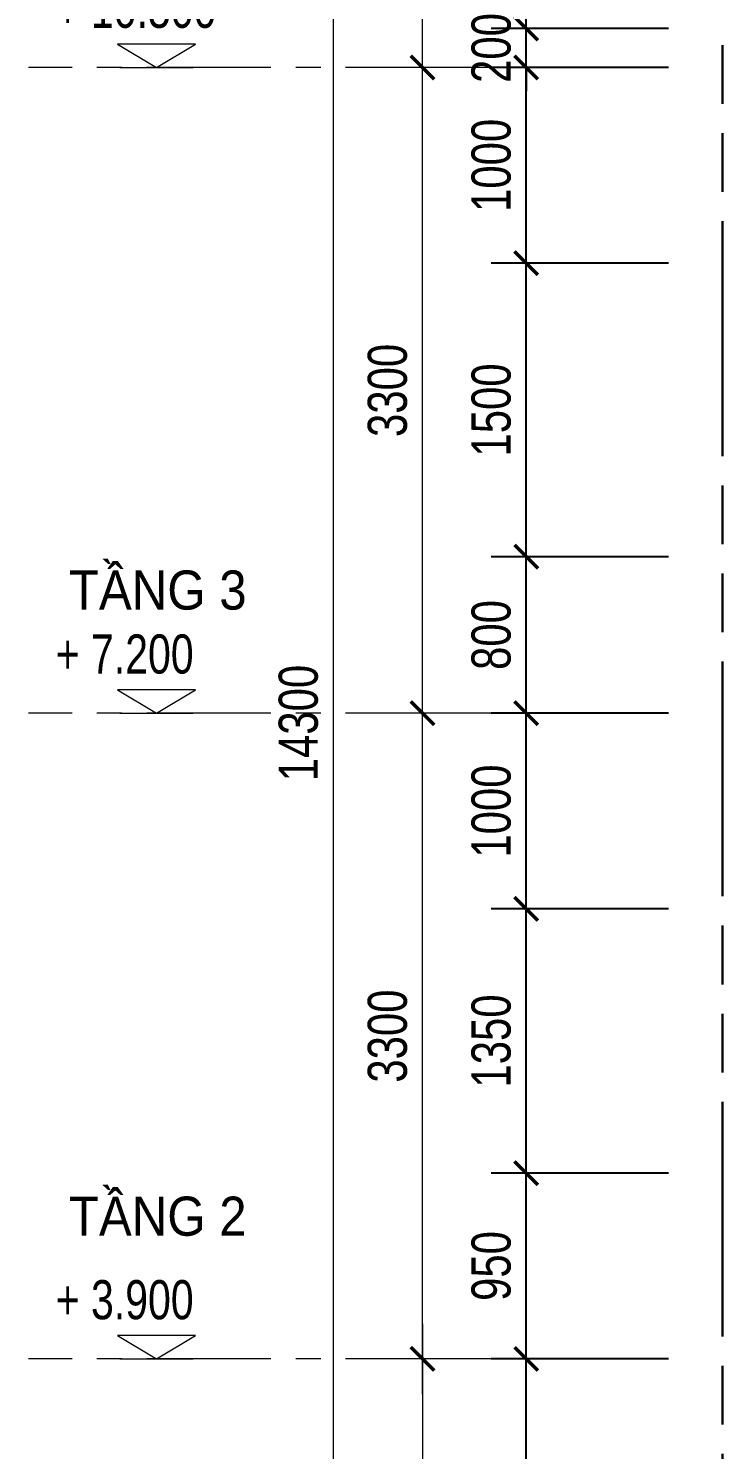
# Model space of a CAD drawing. Header units: millimetres. Extents: x -78046 to 260989, y -99288 to 158505.
# Drawn here: x 201544 to 205090, y -63445 to -56182 of the extents above; entities that cross this region are included whole.
import ezdxf

# ---------------------------------------------------------------- set-up
doc = ezdxf.new("R2010")
doc.units = ezdxf.units.MM
doc.header["$LTSCALE"] = 100
doc.header["$PDMODE"] = 98
doc.linetypes.add('ACAD_ISO09W100', pattern=[45, 24, -3, 6, -3, 6, -3])
doc.linetypes.add('CENTER', pattern=[50.8, 31.75, -6.35, 6.35, -6.35])
doc.layers.get('Defpoints').update_dxf_attribs({"lineweight": 13})
for name, color, linetype, lineweight in [('-CENTER', 143, 'CENTER', 13), ('-DIM', 9, 'Continuous', 13), ('-DOOR', 137, 'Continuous', 9), ('-KH', 143, 'Continuous', 13), ('-TEXT', 7, 'Continuous', 15), ('ranh gioi lo dat', 240, 'ACAD_ISO09W100', 30)]:
    doc.layers.add(name, color=color, linetype=linetype, lineweight=lineweight)
doc.styles.add('1', font='arial.ttf')
doc.styles.add('AVANH', font='VHAVAN_2.TTF', dxfattribs={"width": 0.8})
doc.styles.add('X-5M-DH-TUM1$0$AVANTH', font='arial.ttf', dxfattribs={"width": 0.9})
doc.dimstyles.new('C_100A3', dxfattribs={"dimscale": 100, "dimtxt": 2.5, "dimasz": 1.2, "dimexe": 1.8, "dimexo": 0, "dimgap": 0.75, "dimtad": 1, "dimdec": 0, "dimzin": 0, "dimdsep": 46, "dimtxsty": 'AVANH', "dimblk": 'ARCHTICK', "dimcen": 0, "dimdle": 1.8, "dimclrd": 256, "dimclre": 256, "dimclrt": 7, "dimadec": 0, "dimazin": 0, "dimtfac": 0.0001, "dimtdec": 0, "dimtix": 1, "dimtmove": 2, "dimatfit": 3, "dimldrblk": 'ARCHTICK', "dimfxl": 1.8, "dimtolj": 1, "dimtzin": 0, "dimarcsym": 0})

# ---------------------------------------------------------------- blocks, each defined once
blk = doc.blocks.new('_ARCHTICK')
at = {"const_width": 0.15}
blk.add_lwpolyline([(-0.5, -0.5), (0.5, 0.5)], dxfattribs=at)
blk = doc.blocks.new('*D87')
at = {"layer": '-DIM', "lineweight": -2, "transparency": 16777216}
for p, q in [((-1874.2, 4280), (-1874.2, 20)), ((-1119.9, 4100), (-2054.2, 4100)), ((-1119.9, 200), (-2054.2, 200))]:
    blk.add_line(p, q, dxfattribs=at)
at = {"layer": 'Defpoints', "color": 0, "transparency": 16777216}
for p in [(-1119.9, 4100), (-1874.2, 200), (-1119.9, 200)]:
    blk.add_point(p, dxfattribs=at)
at = {"layer": '-DIM', "lineweight": -2, "transparency": 16777216, "xscale": 120, "yscale": 120, "zscale": 120}
for p, rotation in [((-1874.2, 4100), 90), ((-1874.2, 200), 270)]:
    blk.add_blockref('_ARCHTICK', p, dxfattribs=dict(at, rotation=rotation))
at = {"layer": '-DIM', "color": 7, "transparency": 16777216, "insert": (-2052.7, 2150), "char_height": 200, "attachment_point": 5, "rotation": 90, "style": 'AVANH'}
blk.add_mtext('\\A1;3900', dxfattribs=at)
blk = doc.blocks.new('*D88')
at = {"layer": '-DIM', "lineweight": -2, "transparency": 16777216}
for p, q in [((-1874.2, 3920), (-1874.2, 7580)), ((-1119.9, 7400), (-2054.2, 7400)), ((-1119.9, 4100), (-2054.2, 4100))]:
    blk.add_line(p, q, dxfattribs=at)
at = {"layer": 'Defpoints', "color": 0, "transparency": 16777216}
for p in [(-1874.2, 7400), (-1119.9, 7400), (-1119.9, 4100)]:
    blk.add_point(p, dxfattribs=at)
at = {"layer": '-DIM', "lineweight": -2, "transparency": 16777216, "xscale": 120, "yscale": 120, "zscale": 120}
for p, rotation in [((-1874.2, 7400), 90), ((-1874.2, 4100), 270)]:
    blk.add_blockref('_ARCHTICK', p, dxfattribs=dict(at, rotation=rotation))
at = {"layer": '-DIM', "color": 7, "transparency": 16777216, "insert": (-2052.7, 5750), "char_height": 200, "attachment_point": 5, "rotation": 90, "style": 'AVANH'}
blk.add_mtext('\\A1;3300', dxfattribs=at)
blk = doc.blocks.new('*D89')
at = {"layer": '-DIM', "lineweight": -2, "transparency": 16777216}
for p, q in [((-1874.2, 7220), (-1874.2, 10880)), ((-1119.9, 10700), (-2054.2, 10700)), ((-1119.9, 7400), (-2054.2, 7400))]:
    blk.add_line(p, q, dxfattribs=at)
at = {"layer": 'Defpoints', "color": 0, "transparency": 16777216}
for p in [(-1874.2, 10700), (-1119.9, 10700), (-1119.9, 7400)]:
    blk.add_point(p, dxfattribs=at)
at = {"layer": '-DIM', "lineweight": -2, "transparency": 16777216, "xscale": 120, "yscale": 120, "zscale": 120}
for p, rotation in [((-1874.2, 10700), 90), ((-1874.2, 7400), 270)]:
    blk.add_blockref('_ARCHTICK', p, dxfattribs=dict(at, rotation=rotation))
at = {"layer": '-DIM', "color": 7, "transparency": 16777216, "insert": (-2052.7, 9050), "char_height": 200, "attachment_point": 5, "rotation": 90, "style": 'AVANH'}
blk.add_mtext('\\A1;3300', dxfattribs=at)
blk = doc.blocks.new('*D90')
at = {"layer": '-DIM', "lineweight": -2, "transparency": 16777216}
for p, q in [((-1874.2, 10520), (-1874.2, 14680)), ((-1119.9, 14500), (-2054.2, 14500)), ((-1119.9, 10700), (-2054.2, 10700))]:
    blk.add_line(p, q, dxfattribs=at)
at = {"layer": 'Defpoints', "color": 0, "transparency": 16777216}
for p in [(-1874.2, 14500), (-1119.9, 14500), (-1119.9, 10700)]:
    blk.add_point(p, dxfattribs=at)
at = {"layer": '-DIM', "lineweight": -2, "transparency": 16777216, "xscale": 120, "yscale": 120, "zscale": 120}
for p, rotation in [((-1874.2, 14500), 90), ((-1874.2, 10700), 270)]:
    blk.add_blockref('_ARCHTICK', p, dxfattribs=dict(at, rotation=rotation))
at = {"layer": '-DIM', "color": 7, "transparency": 16777216, "insert": (-2052.7, 12600), "char_height": 200, "attachment_point": 5, "rotation": 90, "style": 'AVANH'}
blk.add_mtext('\\A1;3800', dxfattribs=at)
blk = doc.blocks.new('*D92')
at = {"layer": '-DIM', "lineweight": -2, "transparency": 16777216}
for p, q in [((-2329.5, 20), (-2329.5, 14680)), ((-1119.9, 14500), (-2509.5, 14500)), ((-1119.9, 200), (-2509.5, 200))]:
    blk.add_line(p, q, dxfattribs=at)
at = {"layer": 'Defpoints', "color": 0, "transparency": 16777216}
for p in [(-2329.5, 14500), (-1119.9, 14500), (-1119.9, 200)]:
    blk.add_point(p, dxfattribs=at)
at = {"layer": '-DIM', "lineweight": -2, "transparency": 16777216, "xscale": 120, "yscale": 120, "zscale": 120}
for p, rotation in [((-2329.5, 14500), 90), ((-2329.5, 200), 270)]:
    blk.add_blockref('_ARCHTICK', p, dxfattribs=dict(at, rotation=rotation))
at = {"layer": '-DIM', "color": 7, "transparency": 16777216, "insert": (-2507.9, 7350), "char_height": 200, "attachment_point": 5, "rotation": 90, "style": 'AVANH'}
blk.add_mtext('\\A1;14300', dxfattribs=at)
blk = doc.blocks.new('cot')
at = {"layer": '-KH'}
blk.add_line((116899.3, -109063.7), (117274.3, -109063.7), dxfattribs=at)
blk.add_lwpolyline([(117285.6, -108943.7), (116888, -108943.7), (117086.8, -109063.7)], close=True, dxfattribs=at)
blk.add_solid([(117086.8, -109063.7), (117086.8, -108943.7), (117285.6, -108943.7), (117086.8, -109063.7)], dxfattribs=at)
blk = doc.blocks.new('*D539')
at = {"layer": '-DIM', "lineweight": -2, "transparency": 16777216}
for p, q in [((204087.3, -64861.6), (204087.3, -62801.6)), ((204815, -62981.6), (203907.3, -62981.6)), ((204815, -64681.6), (203907.3, -64681.6))]:
    blk.add_line(p, q, dxfattribs=at)
at = {"layer": 'Defpoints', "color": 0, "transparency": 16777216}
for p in [(204087.3, -62981.6), (204815, -62981.6), (204815, -64681.6)]:
    blk.add_point(p, dxfattribs=at)
at = {"layer": '-DIM', "lineweight": -2, "transparency": 16777216, "xscale": 120, "yscale": 120, "zscale": 120}
for p, rotation in [((204087.3, -62981.6), 90), ((204087.3, -64681.6), 270)]:
    blk.add_blockref('_ARCHTICK', p, dxfattribs=dict(at, rotation=rotation))
at = {"layer": '-DIM', "color": 7, "transparency": 16777216, "insert": (203908.9, -63831.6), "char_height": 200, "attachment_point": 5, "rotation": 90, "style": 'AVANH'}
blk.add_mtext('\\A1;1700', dxfattribs=at)
blk = doc.blocks.new('*D540')
at = {"layer": '-DIM', "lineweight": -2, "transparency": 16777216}
for p, q in [((204087.3, -63161.6), (204087.3, -61851.7)), ((204815, -62031.7), (203907.3, -62031.7)), ((204815, -62981.6), (203907.3, -62981.6))]:
    blk.add_line(p, q, dxfattribs=at)
at = {"layer": 'Defpoints', "color": 0, "transparency": 16777216}
for p in [(204087.3, -62031.7), (204815, -62031.7), (204815, -62981.6)]:
    blk.add_point(p, dxfattribs=at)
at = {"layer": '-DIM', "lineweight": -2, "transparency": 16777216, "xscale": 120, "yscale": 120, "zscale": 120}
for p, rotation in [((204087.3, -62031.7), 90), ((204087.3, -62981.6), 270)]:
    blk.add_blockref('_ARCHTICK', p, dxfattribs=dict(at, rotation=rotation))
at = {"layer": '-DIM', "color": 7, "transparency": 16777216, "insert": (203908.9, -62506.6), "char_height": 200, "attachment_point": 5, "rotation": 90, "style": 'AVANH'}
blk.add_mtext('\\A1;950', dxfattribs=at)
blk = doc.blocks.new('*D541')
at = {"layer": '-DIM', "lineweight": -2, "transparency": 16777216}
for p, q in [((204087.3, -62211.7), (204087.3, -60501.6)), ((204815, -60681.6), (203907.3, -60681.6)), ((204815, -62031.7), (203907.3, -62031.7))]:
    blk.add_line(p, q, dxfattribs=at)
at = {"layer": 'Defpoints', "color": 0, "transparency": 16777216}
for p in [(204087.3, -60681.6), (204815, -60681.6), (204815, -62031.7)]:
    blk.add_point(p, dxfattribs=at)
at = {"layer": '-DIM', "lineweight": -2, "transparency": 16777216, "xscale": 120, "yscale": 120, "zscale": 120}
for p, rotation in [((204087.3, -60681.6), 90), ((204087.3, -62031.7), 270)]:
    blk.add_blockref('_ARCHTICK', p, dxfattribs=dict(at, rotation=rotation))
at = {"layer": '-DIM', "color": 7, "transparency": 16777216, "insert": (203908.9, -61356.6), "char_height": 200, "attachment_point": 5, "rotation": 90, "style": 'AVANH'}
blk.add_mtext('\\A1;1350', dxfattribs=at)
blk = doc.blocks.new('*D542')
at = {"layer": '-DIM', "lineweight": -2, "transparency": 16777216}
for p, q in [((204087.3, -60861.6), (204087.3, -59501.6)), ((204815, -59681.6), (203907.3, -59681.6)), ((204815, -60681.6), (203907.3, -60681.6))]:
    blk.add_line(p, q, dxfattribs=at)
at = {"layer": 'Defpoints', "color": 0, "transparency": 16777216}
for p in [(204087.3, -59681.6), (204815, -59681.6), (204815, -60681.6)]:
    blk.add_point(p, dxfattribs=at)
at = {"layer": '-DIM', "lineweight": -2, "transparency": 16777216, "xscale": 120, "yscale": 120, "zscale": 120}
for p, rotation in [((204087.3, -59681.6), 90), ((204087.3, -60681.6), 270)]:
    blk.add_blockref('_ARCHTICK', p, dxfattribs=dict(at, rotation=rotation))
at = {"layer": '-DIM', "color": 7, "transparency": 16777216, "insert": (203908.9, -60181.6), "char_height": 200, "attachment_point": 5, "rotation": 90, "style": 'AVANH'}
blk.add_mtext('\\A1;1000', dxfattribs=at)
blk = doc.blocks.new('*D543')
at = {"layer": '-DIM', "lineweight": -2, "transparency": 16777216}
for p, q in [((204087.3, -59861.6), (204087.3, -58701.6)), ((204815, -58881.6), (203907.3, -58881.6)), ((204815, -59681.6), (203907.3, -59681.6))]:
    blk.add_line(p, q, dxfattribs=at)
at = {"layer": 'Defpoints', "color": 0, "transparency": 16777216}
for p in [(204087.3, -58881.6), (204815, -58881.6), (204815, -59681.6)]:
    blk.add_point(p, dxfattribs=at)
at = {"layer": '-DIM', "lineweight": -2, "transparency": 16777216, "xscale": 120, "yscale": 120, "zscale": 120}
for p, rotation in [((204087.3, -58881.6), 90), ((204087.3, -59681.6), 270)]:
    blk.add_blockref('_ARCHTICK', p, dxfattribs=dict(at, rotation=rotation))
at = {"layer": '-DIM', "color": 7, "transparency": 16777216, "insert": (203908.9, -59281.6), "char_height": 200, "attachment_point": 5, "rotation": 90, "style": 'AVANH'}
blk.add_mtext('\\A1;800', dxfattribs=at)
blk = doc.blocks.new('*D544')
at = {"layer": '-DIM', "lineweight": -2, "transparency": 16777216}
for p, q in [((204087.3, -59061.6), (204087.3, -57201.6)), ((204815, -57381.6), (203907.3, -57381.6)), ((204815, -58881.6), (203907.3, -58881.6))]:
    blk.add_line(p, q, dxfattribs=at)
at = {"layer": 'Defpoints', "color": 0, "transparency": 16777216}
for p in [(204087.3, -57381.6), (204815, -57381.6), (204815, -58881.6)]:
    blk.add_point(p, dxfattribs=at)
at = {"layer": '-DIM', "lineweight": -2, "transparency": 16777216, "xscale": 120, "yscale": 120, "zscale": 120}
for p, rotation in [((204087.3, -57381.6), 90), ((204087.3, -58881.6), 270)]:
    blk.add_blockref('_ARCHTICK', p, dxfattribs=dict(at, rotation=rotation))
at = {"layer": '-DIM', "color": 7, "transparency": 16777216, "insert": (203908.9, -58131.6), "char_height": 200, "attachment_point": 5, "rotation": 90, "style": 'AVANH'}
blk.add_mtext('\\A1;1500', dxfattribs=at)
blk = doc.blocks.new('*D545')
at = {"layer": '-DIM', "lineweight": -2, "transparency": 16777216}
for p, q in [((204087.3, -57561.6), (204087.3, -56201.6)), ((204815, -56381.6), (203907.3, -56381.6)), ((204815, -57381.6), (203907.3, -57381.6))]:
    blk.add_line(p, q, dxfattribs=at)
at = {"layer": 'Defpoints', "color": 0, "transparency": 16777216}
for p in [(204087.3, -56381.6), (204815, -56381.6), (204815, -57381.6)]:
    blk.add_point(p, dxfattribs=at)
at = {"layer": '-DIM', "lineweight": -2, "transparency": 16777216, "xscale": 120, "yscale": 120, "zscale": 120}
for p, rotation in [((204087.3, -56381.6), 90), ((204087.3, -57381.6), 270)]:
    blk.add_blockref('_ARCHTICK', p, dxfattribs=dict(at, rotation=rotation))
at = {"layer": '-DIM', "color": 7, "transparency": 16777216, "insert": (203908.9, -56881.6), "char_height": 200, "attachment_point": 5, "rotation": 90, "style": 'AVANH'}
blk.add_mtext('\\A1;1000', dxfattribs=at)
blk = doc.blocks.new('*D546')
at = {"layer": '-DIM', "lineweight": -2, "transparency": 16777216}
for p, q in [((204087.3, -56181.6), (204087.3, -56061.6)), ((204815, -56181.6), (203907.3, -56181.6)), ((204087.3, -56381.6), (204087.3, -56181.6)), ((204815, -56381.6), (203907.3, -56381.6)), ((204087.3, -56381.6), (204087.3, -56501.6))]:
    blk.add_line(p, q, dxfattribs=at)
at = {"layer": 'Defpoints', "color": 0, "transparency": 16777216}
for p in [(204087.3, -56181.6), (204815, -56181.6), (204815, -56381.6)]:
    blk.add_point(p, dxfattribs=at)
at = {"layer": '-DIM', "lineweight": -2, "transparency": 16777216, "xscale": 120, "yscale": 120, "zscale": 120}
for p, rotation in [((204087.3, -56181.6), 270), ((204087.3, -56381.6), 90)]:
    blk.add_blockref('_ARCHTICK', p, dxfattribs=dict(at, rotation=rotation))
at = {"layer": '-DIM', "color": 7, "transparency": 16777216, "insert": (203908.9, -56281.6), "char_height": 200, "attachment_point": 5, "rotation": 90, "style": 'AVANH'}
blk.add_mtext('\\A1;200', dxfattribs=at)
blk = doc.blocks.new('*D547')
at = {"layer": '-DIM', "lineweight": -2, "transparency": 16777216}
for p, q in [((204087.3, -56361.6), (204087.3, -53902)), ((204815, -54082), (203907.3, -54082)), ((204815, -56181.6), (203907.3, -56181.6))]:
    blk.add_line(p, q, dxfattribs=at)
at = {"layer": 'Defpoints', "color": 0, "transparency": 16777216}
for p in [(204087.3, -54082), (204815, -54082), (204815, -56181.6)]:
    blk.add_point(p, dxfattribs=at)
at = {"layer": '-DIM', "lineweight": -2, "transparency": 16777216, "xscale": 120, "yscale": 120, "zscale": 120}
for p, rotation in [((204087.3, -54082), 90), ((204087.3, -56181.6), 270)]:
    blk.add_blockref('_ARCHTICK', p, dxfattribs=dict(at, rotation=rotation))
at = {"layer": '-DIM', "color": 7, "transparency": 16777216, "insert": (203908.9, -55131.8), "char_height": 200, "attachment_point": 5, "rotation": 90, "style": 'AVANH'}
blk.add_mtext('\\A1;2100', dxfattribs=at)
blk = doc.blocks.new('ƯEQ')
at = {"layer": '-CENTER', "ltscale": 0.2}
for p, q in [((-616.7, 10700), (-3887.9, 10700)), ((-616.7, 7400), (-3887.9, 7400)), ((-616.7, 4100), (-3887.9, 4100))]:
    blk.add_line(p, q, dxfattribs=at)
at = {"layer": '-CENTER'}
for p in [(-120320.2, 119763.7), (-120320.2, 116463.7), (-120320.2, 113163.7)]:
    blk.add_blockref('cot', p, dxfattribs=at)
at = {"layer": '-TEXT', "style": '1', "width": 0.75}
for s, p in [('+ 10.500', (-3748.7, 10902.8)), ('+ 7.200', (-3748.7, 7602.8)), ('+ 3.900', (-3748.7, 4302.8))]:
    blk.add_text(s, height=200, dxfattribs=at).set_placement(p)
at = {"layer": '-TEXT', "color": 2, "style": 'X-5M-DH-TUM1$0$AVANTH', "width": 0.9}
for s, p in [('TẦNG 3', (-3681.2, 7929.6)), ('TẦNG 2', (-3681.2, 4729.6))]:
    blk.add_text(s, height=200, dxfattribs=at).set_placement(p)
at = {"layer": '-DIM'}
for base, p1, p2, picture, middle in [((-2329.5, 14500), (-1119.9, 200), (-1119.9, 14500), '*D92', (-2507.9, 7350)), ((-1874.2, 14500), (-1119.9, 10700), (-1119.9, 14500), '*D90', (-2052.7, 12600)), ((-1874.2, 10700), (-1119.9, 7400), (-1119.9, 10700), '*D89', (-2052.7, 9050)), ((-1874.2, 7400), (-1119.9, 4100), (-1119.9, 7400), '*D88', (-2052.7, 5750)), ((-1874.2, 200), (-1119.9, 4100), (-1119.9, 200), '*D87', (-2052.7, 2150))]:
    dim = blk.add_linear_dim(base=base, p1=p1, p2=p2, angle=90, dimstyle='C_100A3', override={"dimtxt": 2}, dxfattribs=at)
    dim.commit()
    dim.dimension.update_dxf_attribs({"geometry": picture, "text_midpoint": middle})

msp = doc.modelspace()

# ---------------------------------------------------------------- linework, layer by layer
at = {"layer": 'ranh gioi lo dat', "ltscale": 0.5}
msp.add_line((205090.5, -69617.1), (205090.5, -48568.4), dxfattribs=at)

# ---------------------------------------------------------------- block references
at = {"layer": '-DOOR', "color": 2}
msp.add_blockref('ƯEQ', (205431.7, -67081.6), dxfattribs=at)

# ---------------------------------------------------------------- dimensions: what is measured, and where the dimension line sits
at = {"layer": '-DIM'}
for base, p1, p2, picture, middle in [((204087.3, -54082), (204815, -56181.6), (204815, -54082), '*D547', (203908.9, -55131.8)), ((204087.3, -56181.6), (204815, -56381.6), (204815, -56181.6), '*D546', (203908.9, -56281.6)), ((204087.3, -56381.6), (204815, -57381.6), (204815, -56381.6), '*D545', (203908.9, -56881.6)), ((204087.3, -57381.6), (204815, -58881.6), (204815, -57381.6), '*D544', (203908.9, -58131.6)), ((204087.3, -58881.6), (204815, -59681.6), (204815, -58881.6), '*D543', (203908.9, -59281.6)), ((204087.3, -59681.6), (204815, -60681.6), (204815, -59681.6), '*D542', (203908.9, -60181.6)), ((204087.3, -60681.6), (204815, -62031.7), (204815, -60681.6), '*D541', (203908.9, -61356.6)), ((204087.3, -62031.7), (204815, -62981.6), (204815, -62031.7), '*D540', (203908.9, -62506.6)), ((204087.3, -62981.6), (204815, -64681.6), (204815, -62981.6), '*D539', (203908.9, -63831.6))]:
    dim = msp.add_linear_dim(base=base, p1=p1, p2=p2, angle=90, dimstyle='C_100A3', override={"dimtxt": 2}, dxfattribs=at)
    dim.commit()
    dim.dimension.update_dxf_attribs({"geometry": picture, "text_midpoint": middle})

doc.saveas('drawing.dxf')
